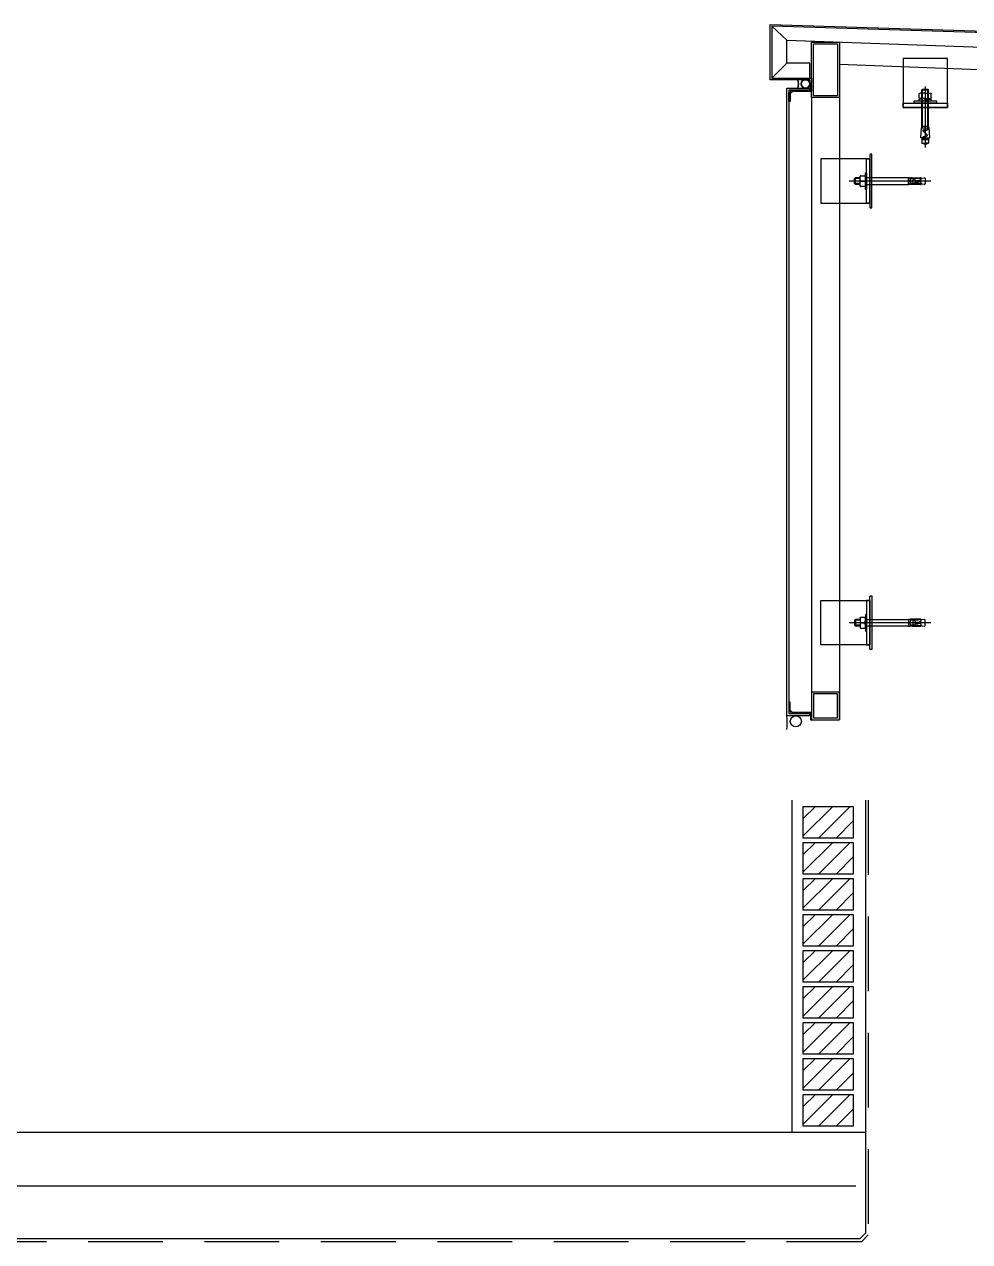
# Model space of a CAD drawing. Header units: millimetres. Extents: x 19868 to 801382, y -4805 to 85279.
# Drawn here: x 509213 to 510918, y 48182 to 50379 of the extents above; entities that cross this region are included whole.
import ezdxf

# ---------------------------------------------------------------- set-up
doc = ezdxf.new("R2010")
doc.units = ezdxf.units.MM
doc.header["$LTSCALE"] = 250
doc.linetypes.add('HID', pattern=[2.8, 1.8, -1])
for name, color, linetype in [('0-Sheet', 7, 'Continuous'), ('A-ETC-8', 8, 'Continuous'), ('A-FIN', 6, 'Continuous'), ('A-FIN-8', 8, 'Continuous'), ('A-FIN-9', 7, 'Continuous'), ('A-HAT', 252, 'Continuous'), ('A-HAT-WIREMESH', 9, 'g_mesh'), ('A-WALL', 3, 'Continuous'), ('A-WP', 1, 'HID')]:
    doc.layers.add(name, color=color, linetype=linetype)
doc.styles.add('Gdim', font='')
doc.styles.get('Gdim').set_extended_font_data('Dotum')
doc.linetypes.add('g_mesh', pattern='A,10,-0.8,["X",Gdim,S=0.6,R=0,X=-0.15,Y=-0.3],-0.8', length=11.6)

# ---------------------------------------------------------------- blocks, each defined once
blk = doc.blocks.new('A$C632c858f')
at = {"layer": 'A-ETC-8'}
blk.add_arc((-2.8, 0), 24, 341.8248, 18.1752, dxfattribs=at)
blk.add_ellipse((34, 0), major_axis=(7.59, 0), ratio=0.987937, dxfattribs=at)
blk = doc.blocks.new('A$Cae507117')
at = {"layer": 'A-ETC-8'}
for points in [[(-50, 0), (-50, -50), (0, -50), (0, 0)], [(-46.8, -3.2), (-46.8, -46.8), (-3.2, -46.8), (-3.2, -3.2)]]:
    blk.add_lwpolyline(points, close=True, dxfattribs=at)
blk = doc.blocks.new('너트 M12')
for p, q in [((-9, 0), (9, 0)), ((-9.5, -9), (-9.5, -0.5)), ((9, -9.5), (-9, -9.5)), ((0, -8.3), (0, -1.2)), ((9.5, -0.5), (9.5, -9))]:
    blk.add_line(p, q)
for centre, start, end in [((-9, -0.5), 90, 180), ((-9, -9), 180, 270), ((9, -0.5), 0, 90), ((9, -9), 270, 0)]:
    blk.add_arc(centre, 0.5, start, end)
at = {"extrusion": (0, 0, -1)}
for centre, major_axis, ratio, start_param, end_param in [((-4.8, -0.9), (-4.75, 0.31), 0.185359, -0.024388, 3.141593), ((4.8, -0.9), (4.75, 0.31), 0.185108, 3.141593, 6.30754), ((-4.8, -8.6), (4.75, 0.31), 0.187111, 0, 3.166211), ((4.8, -8.6), (-4.75, 0.31), 0.185991, 3.117121, 6.283185)]:
    blk.add_ellipse(centre, major_axis=major_axis, ratio=ratio, start_param=start_param, end_param=end_param, dxfattribs=at)
blk = doc.blocks.new('M12-STUD ANCHOR')
at = {"layer": 'A-ETC-8'}
for p, q in [((22.7, 48), (23.9, 49.2)), ((34.7, 48), (22.7, 48)), ((22.7, -20.8), (22.7, 48)), ((33.5, 49.2), (23.9, 49.2)), ((23.9, -20.8), (23.9, 49.2)), ((28.7, 54.2), (28.7, -55.8)), ((33.5, 49.2), (34.7, 48)), ((33.5, -20.8), (33.5, 49.2)), ((34.7, -20.8), (34.7, 48)), ((17.8, 33.7), (17.8, 40.7)), ((28.2, 30.2), (18, 31.2)), ((18, 28.2), (18, 31.2)), ((18, 31.2), (29.2, 31.2)), ((28.2, 27.2), (18, 28.2)), ((28.7, 42.2), (19.2, 42.2)), ((28.7, 32.2), (19.2, 32.2)), ((23.3, 33.7), (23.3, 40.7)), ((28.2, 27.2), (28.2, 30.2)), ((39.5, 28.2), (28.2, 28.2)), ((28.7, 42.2), (38.2, 42.2)), ((28.7, 32.2), (38.2, 32.2)), ((29.2, 29.2), (29.2, 32.2)), ((39.5, 31.2), (29.2, 32.2)), ((39.5, 28.2), (29.2, 29.2)), ((34.2, 33.7), (34.2, 40.7)), ((39.5, 28.2), (39.5, 31.2)), ((39.7, 33.7), (39.7, 40.7)), ((20.5, -38.8), (21.7, -20.8)), ((21.7, -20.8), (24.3, -20.8)), ((22.7, -18.4), (34.7, -18.4)), ((28.7, -20.8), (24.8, -20.8)), ((35.7, -20.8), (28.7, -20.8)), ((36.9, -38.8), (35.7, -20.8)), ((28.7, -38.8), (20.5, -38.8)), ((22.7, -38.8), (22.7, -48.4)), ((22.7, -41.2), (34.7, -41.2)), ((22.7, -42.4), (34.7, -42.4)), ((25.8, -32.3), (32, -26.1)), ((26.2, -32.6), (32.3, -26.5)), ((31.1, -35.9), (27.5, -35.9)), ((31.1, -36.4), (27.5, -36.4)), ((31.1, -38.8), (28.7, -38.8)), ((32.3, -38.8), (36.9, -38.8)), ((34.7, -38.8), (34.7, -48.4)), ((22.7, -48.4), (28.7, -48.4)), ((28.7, -50.8), (22.7, -48.4)), ((28.7, -50.8), (34.7, -48.4)), ((34.7, -48.4), (28.7, -48.4))]:
    blk.add_line(p, q, dxfattribs=at)
for centre, radius, start, end in [((19.2, 40.7), 1.47, 90, 180), ((19.2, 33.7), 1.47, 180, 270), ((21.8, 40.7), 1.47, 360, 90), ((21.8, 33.7), 1.47, 270, 360), ((24.7, 40.7), 1.47, 90, 180), ((24.7, 33.7), 1.47, 180, 270), ((32.8, 40.7), 1.47, 360, 90), ((32.8, 33.7), 1.47, 270, 360), ((35.7, 40.7), 1.47, 90, 180), ((35.7, 33.7), 1.47, 180, 270), ((38.2, 40.7), 1.47, 360, 90), ((38.2, 33.7), 1.47, 270, 360), ((27.7, -21.9), 3.6, 161.9622, 315), ((27.7, -21.9), 3.12, 159.0667, 315), ((27.5, -34), 2.4, 135, 270), ((27.5, -34), 1.92, 135, 270), ((31.1, -25.3), 1.68, 315, 135), ((31.1, -25.3), 1.2, 315, 135), ((31.1, -37.6), 1.68, 314.4153, 90), ((31.1, -37.6), 1.2, 270, 90)]:
    blk.add_arc(centre, radius, start, end, dxfattribs=at)
blk = doc.blocks.new('A$C7453124a')
at = {"layer": 'A-ETC-8'}
for points in [[(-40, 88.4), (40, 88.4), (40, 0), (-40, 0)], [(-40, 8), (-40, 0), (40, 0), (40, 8)], [(-20, 8), (20, 8), (20, 12), (-20, 12)]]:
    blk.add_lwpolyline(points, close=True, dxfattribs=at)
blk.add_blockref('M12-STUD ANCHOR', (-28.7, -16.2), dxfattribs=at)
blk = doc.blocks.new('A$C74a2a393')
at = {"layer": 'A-ETC-8'}
for points in [[(-50, -100), (-50, 0), (0, 0), (0, -100)], [(-46.8, -96.8), (-46.8, -3.2), (-3.2, -3.2), (-3.2, -96.8)]]:
    blk.add_lwpolyline(points, close=True, dxfattribs=at)
blk = doc.blocks.new('A$Cbf7c2b19')
at = {"layer": '0-Sheet'}
for p, q in [((0, 0, 0), (0, -280)), ((-3, -277), (-3, -2.9, 0)), ((-42, -253), (-42, -250)), ((-42, -250), (-30, -250)), ((-30, -253), (-42, -253)), ((-30, -280), (-30, -253)), ((-27, -250), (-27, -277)), ((0, -280), (-30, -280)), ((-27, -277), (-3, -277))]:
    blk.add_line(p, q, dxfattribs=at)
at = {"layer": 'A-ETC-8'}
for p, q in [((-600, -8.5), (-627, 17, 0)), ((-30, -29.1, 0), (-3, -3, 0)), ((-30, -29.1, 0), (-30, -250)), ((-627, -77), (-600, -50)), ((-558, -77), (-558, -50)), ((-80, -68.7, 0), (-505, -52.6, 0))]:
    blk.add_line(p, q, dxfattribs=at)
blk.add_lwpolyline([(-558, -50), (-600, -50), (-600, -8.5), (-30, -29.1)], dxfattribs=at)
at = {"layer": 'A-ETC-8', "elevation": 0}
blk.add_lwpolyline([(-50, -250), (-20, -250), (-20, -247), (-47, -247), (-47, -220), (-50, -220)], close=True, dxfattribs=at)
at = {"layer": 'A-ETC-8'}
blk.add_arc((-40, -343.7), 64.5, 81.0843, 98.9157, dxfattribs=at)
blk.add_ellipse((-40, -263.5), major_axis=(0, 10), ratio=0.999542, dxfattribs=at)
at = {"layer": 'A-FIN-9'}
for p, q in [((-630, -80), (-630, 20, 0)), ((-630, 20, 0), (0, 0, 0)), ((-3, -3, 0), (-627, 17, 0)), ((-627, 17, 0), (-627, -77)), ((-558, -80), (-630, -80)), ((-627, -77), (-555, -77)), ((-558, -87), (-558, -80)), ((-555, -87), (-558, -87)), ((-555, -77), (-555, -87))]:
    blk.add_line(p, q, dxfattribs=at)
at = {"layer": 'A-ETC-8'}
for name, p in [('A$C74a2a393', (-505, -11.9, 0)), ('A$Cae507117', (-30, -29.1, 0))]:
    blk.add_blockref(name, p, dxfattribs=at)
at = {"layer": 'A-ETC-8', "xscale": -1}
blk.add_blockref('A$C7453124a', (-350, -130), dxfattribs=at)
at = {"layer": 'A-ETC-8', "xscale": -1, "rotation": 180}
blk.add_blockref('A$C632c858f', (-600, -87.5), dxfattribs=at)

msp = doc.modelspace()

# ---------------------------------------------------------------- hatches: boundary and pattern name
at = {"layer": 'A-HAT', "lineweight": -3}
h = msp.add_hatch(dxfattribs=at)
h.set_pattern_fill('ANSI31', color=256, scale=7, style=0)
h.set_pattern_definition([(45, (424232.234, 51289.054), (-15.715448, 15.715448), [])])
h.paths.add_polyline_path([(510618.2, 48967.4), (510708.2, 48967.4), (510708.2, 48910.4), (510618.2, 48910.4)])
h = msp.add_hatch(dxfattribs=at)
h.set_pattern_fill('ANSI31', color=256, scale=7, style=0)
h.set_pattern_definition([(45, (424232.234, 51224.054), (-15.715448, 15.715448), [])])
h.paths.add_polyline_path([(510618.2, 48902.4), (510708.2, 48902.4), (510708.2, 48845.4), (510618.2, 48845.4)])
h = msp.add_hatch(dxfattribs=at)
h.set_pattern_fill('ANSI31', color=256, scale=7, style=0)
h.set_pattern_definition([(45, (424232.234, 51159.054), (-15.715448, 15.715448), [])])
h.paths.add_polyline_path([(510618.2, 48837.4), (510708.2, 48837.4), (510708.2, 48780.4), (510618.2, 48780.4)])
h = msp.add_hatch(dxfattribs=at)
h.set_pattern_fill('ANSI31', color=256, scale=7, style=0)
h.set_pattern_definition([(45, (424232.234, 51094.054), (-15.715448, 15.715448), [])])
h.paths.add_polyline_path([(510618.2, 48772.4), (510708.2, 48772.4), (510708.2, 48715.4), (510618.2, 48715.4)])
h = msp.add_hatch(dxfattribs=at)
h.set_pattern_fill('ANSI31', color=256, scale=7, style=0)
h.set_pattern_definition([(45, (424232.234, 51029.054), (-15.715448, 15.715448), [])])
h.paths.add_polyline_path([(510618.2, 48707.4), (510708.2, 48707.4), (510708.2, 48650.4), (510618.2, 48650.4)])
h = msp.add_hatch(dxfattribs=at)
h.set_pattern_fill('ANSI31', color=256, scale=7, style=0)
h.set_pattern_definition([(45, (424232.234, 50964.054), (-15.715448, 15.715448), [])])
h.paths.add_polyline_path([(510618.2, 48642.4), (510708.2, 48642.4), (510708.2, 48585.4), (510618.2, 48585.4)])
h = msp.add_hatch(dxfattribs=at)
h.set_pattern_fill('ANSI31', color=256, scale=7, style=0)
h.set_pattern_definition([(45, (424232.234, 50899.054), (-15.715448, 15.715448), [])])
h.paths.add_polyline_path([(510618.2, 48577.4), (510708.2, 48577.4), (510708.2, 48520.4), (510618.2, 48520.4)])
h = msp.add_hatch(dxfattribs=at)
h.set_pattern_fill('ANSI31', color=256, scale=7, style=0)
h.set_pattern_definition([(45, (424232.234, 50834.054), (-15.715448, 15.715448), [])])
h.paths.add_polyline_path([(510618.2, 48512.4), (510708.2, 48512.4), (510708.2, 48455.4), (510618.2, 48455.4)])
h = msp.add_hatch(dxfattribs=at)
h.set_pattern_fill('ANSI31', color=256, scale=7, style=0)
h.set_pattern_definition([(45, (424232.234, 50769.054), (-15.715448, 15.715448), [])])
h.paths.add_polyline_path([(510618.2, 48447.4), (510708.2, 48447.4), (510708.2, 48390.4), (510618.2, 48390.4)])

# ---------------------------------------------------------------- linework, layer by layer
at = {"layer": 'A-ETC-8'}
for p, q in [((510633.2, 50247), (510633.2, 49123.9)), ((510683.2, 50247), (510683.2, 49123.9)), ((510848.2, 50096), (510700.7, 50096)), ((510710.7, 50100.5), (510712.2, 50102)), ((510720.7, 50100.5), (510710.7, 50100.5)), ((510710.7, 50091.5), (510710.7, 50100.5)), ((510720.7, 50102), (510712.2, 50102)), ((510712.2, 50090), (510712.2, 50102)), ((510808.2, 50102), (510732.2, 50102)), ((510808.2, 50090), (510808.2, 50102)), ((510808.2, 50102), (510811.2, 50102)), ((510811.2, 50090), (510811.2, 50102)), ((510825.2, 50100.5), (510811.2, 50100.5)), ((510811.8, 50102.2), (510811.8, 50089.7)), ((510814.8, 50102.2), (510811.8, 50102.2)), ((510814.8, 50102.2), (510829.8, 50102.2)), ((510815.8, 50094), (510815.8, 50098)), ((510819.8, 50097.5), (510819.8, 50098)), ((510819.8, 50094), (510819.8, 50094.5)), ((510820.3, 50097), (510826.9, 50097)), ((510820.3, 50095), (510826.9, 50095)), ((510825.2, 50100.5), (510836.2, 50102)), ((510830.3, 50098.7), (510828.5, 50097.5)), ((510830.3, 50093.3), (510828.5, 50094.5)), ((510830.8, 50101.2), (510830.8, 50099.5)), ((510830.8, 50092.4), (510830.8, 50090.7)), ((510836.2, 50102), (510836.7, 50102)), ((510838.2, 50100.5), (510838.2, 50091.5)), ((510720.9, 50091.5), (510710.7, 50091.5)), ((510710.7, 50091.5), (510712.2, 50090)), ((510720.8, 50090), (510712.2, 50090)), ((510732.2, 50090), (510808.2, 50090)), ((510811.2, 50090), (510808.2, 50090)), ((510825.2, 50091.5), (510811.2, 50091.5)), ((510814.8, 50089.7), (510811.8, 50089.7)), ((510829.8, 50089.7), (510814.8, 50089.7)), ((510836.2, 50090), (510825.2, 50091.5)), ((510836.7, 50090), (510836.2, 50090)), ((510710.7, 49303.4), (510712.2, 49304.9)), ((510720.9, 49303.4), (510710.7, 49303.4)), ((510710.7, 49303.4), (510710.7, 49294.4)), ((510720.8, 49304.9), (510712.2, 49304.9)), ((510712.2, 49304.9), (510712.2, 49292.9)), ((510732.2, 49304.9), (510808.2, 49304.9)), ((510808.2, 49304.9), (510808.2, 49292.9)), ((510811.2, 49304.9), (510808.2, 49304.9)), ((510811.2, 49304.9), (510811.2, 49292.9)), ((510825.2, 49303.4), (510811.2, 49303.4)), ((510811.8, 49292.7), (510811.8, 49305.2)), ((510814.8, 49305.2), (510811.8, 49305.2)), ((510829.8, 49305.2), (510814.8, 49305.2)), ((510815.8, 49300.9), (510815.8, 49296.9)), ((510819.8, 49300.9), (510819.8, 49300.4)), ((510836.2, 49304.9), (510825.2, 49303.4)), ((510830.3, 49301.6), (510828.5, 49300.4)), ((510830.8, 49302.5), (510830.8, 49304.2)), ((510836.7, 49304.9), (510836.2, 49304.9)), ((510838.2, 49294.4), (510838.2, 49303.4)), ((510848.2, 49298.9), (510700.7, 49298.9)), ((510720.7, 49294.4), (510710.7, 49294.4)), ((510710.7, 49294.4), (510712.2, 49292.9)), ((510720.7, 49292.9), (510712.2, 49292.9)), ((510808.2, 49292.9), (510732.2, 49292.9)), ((510808.2, 49292.9), (510811.2, 49292.9)), ((510825.2, 49294.4), (510811.2, 49294.4)), ((510814.8, 49292.7), (510811.8, 49292.7)), ((510814.8, 49292.7), (510829.8, 49292.7)), ((510819.8, 49297.4), (510819.8, 49296.9)), ((510820.3, 49299.9), (510826.9, 49299.9)), ((510820.3, 49297.9), (510826.9, 49297.9)), ((510825.2, 49294.4), (510836.2, 49292.9)), ((510830.3, 49296.2), (510828.5, 49297.4)), ((510830.8, 49293.7), (510830.8, 49295.4)), ((510836.2, 49292.9), (510836.7, 49292.9))]:
    msp.add_line(p, q, dxfattribs=at)
for points in [[(510596.2, 50259.9), (510631.2, 50259.9), (510631.2, 50271), (510633.2, 50271), (510633.2, 50257.9), (510597.9, 50257.9, -0.226541), (510594.2, 50254.3), (510594.2, 50239.6), (510592.2, 50239.6), (510592.2, 50255.9, 0.414214)], [(510738.2, 50143.5), (510738.2, 50048.5, 0.414214), (510739.2, 50047.5), (510741.7, 50047.5), (510741.7, 50144.5), (510739.2, 50144.5, 0.414214)], [(510738.2, 49251.4), (510738.2, 49346.4, -0.414214), (510739.2, 49347.4), (510741.7, 49347.4), (510741.7, 49250.4), (510739.2, 49250.4, -0.414214)], [(510596.2, 49134.9), (510631.2, 49134.9), (510631.2, 49123.9), (510633.2, 49123.9), (510633.2, 49136.9), (510597.9, 49136.9, 0.226541), (510594.2, 49140.6), (510594.2, 49155.3), (510592.2, 49155.3), (510592.2, 49138.9, -0.414214)]]:
    msp.add_lwpolyline(points, format="xyb", close=True, dxfattribs=at)
for points in [[(510649.7, 50056), (510738.2, 50056), (510738.2, 50136), (510649.7, 50136)], [(510738.2, 50056), (510732.2, 50056), (510732.2, 50136), (510738.2, 50136)], [(510732.2, 50111), (510732.2, 50081), (510730.2, 50081), (510730.2, 50111)], [(510649.7, 49338.9), (510738.2, 49338.9), (510738.2, 49258.9), (510649.7, 49258.9)], [(510738.2, 49338.9), (510732.2, 49338.9), (510732.2, 49258.9), (510738.2, 49258.9)], [(510732.2, 49283.9), (510732.2, 49313.9), (510730.2, 49313.9), (510730.2, 49283.9)]]:
    msp.add_lwpolyline(points, close=True, dxfattribs=at)
for centre, radius, start, end in [((510817.8, 50098), 2, 90, 180), ((510817.8, 50094), 2, 180, 270), ((510817.8, 50098), 2, 0, 90), ((510817.8, 50094), 2, 270, 0), ((510820.3, 50097.5), 0.5, 180, 270), ((510820.3, 50094.5), 0.5, 90, 180), ((510826.9, 50100), 3, 270, 303.6901), ((510826.9, 50092), 3, 56.3099, 90), ((510829.8, 50101.2), 1, 0, 90), ((510829.8, 50099.5), 1, 303.6901, 0), ((510829.8, 50092.4), 1, 0, 56.3099), ((510836.7, 50100.5), 1.5, 0, 90), ((510829.8, 50090.7), 1, 270, 0), ((510836.7, 50091.5), 1.5, 270, 0), ((510817.8, 49300.9), 2, 90, 180), ((510817.8, 49300.9), 2, 0, 90), ((510829.8, 49304.2), 1, 0, 90), ((510829.8, 49302.5), 1, 303.6901, 0), ((510836.7, 49303.4), 1.5, 0, 90), ((510817.8, 49296.9), 2, 180, 270), ((510817.8, 49296.9), 2, 270, 0), ((510820.3, 49300.4), 0.5, 180, 270), ((510820.3, 49297.4), 0.5, 90, 180), ((510826.9, 49302.9), 3, 270, 303.6901), ((510826.9, 49294.9), 3, 56.3099, 90), ((510829.8, 49293.7), 1, 270, 0), ((510829.8, 49295.4), 1, 0, 56.3099), ((510836.7, 49294.4), 1.5, 270, 0), ((510495.6, 49118.7), 93.4, 352.4646, 7.5354)]:
    msp.add_arc(centre, radius, start, end, dxfattribs=at)
msp.add_ellipse((510604.7, 49120.9), major_axis=(10, 0), ratio=0.999542, dxfattribs=at)
at = {"layer": 'A-FIN'}
for p, q in [((510598.2, 48378.9), (510598.2, 48978.9)), ((510730.2, 48378.9), (508556.2, 48378.9))]:
    msp.add_line(p, q, dxfattribs=at)
msp.add_lwpolyline([(510629.2, 49134.9), (510629.2, 49130.9), (510588.2, 49130.9), (510588.2, 50263.9), (510629.2, 50263.9), (510629.2, 50259.9), (510592.2, 50259.9), (510592.2, 49134.9), (510629.2, 49134.9)], close=True, dxfattribs=at)
at = {"layer": 'A-FIN-8'}
for p, q in [((510730.2, 48978.9), (510730.2, 48197.1)), ((510720, 48186.9), (508056.4, 48186.9)), ((510720, 48186.9), (510730.2, 48197.1))]:
    msp.add_line(p, q, dxfattribs=at)
at = {"layer": 'A-HAT-WIREMESH', "ltscale": 0.6}
msp.add_line((508046.2, 48282.9), (510712.9, 48282.9), dxfattribs=at)
at = {"layer": 'A-WALL'}
for points in [[(510708.2, 48967.4), (510708.2, 48910.4), (510618.2, 48910.4), (510618.2, 48967.4)], [(510708.2, 48902.4), (510708.2, 48845.4), (510618.2, 48845.4), (510618.2, 48902.4)], [(510708.2, 48837.4), (510708.2, 48780.4), (510618.2, 48780.4), (510618.2, 48837.4)], [(510708.2, 48772.4), (510708.2, 48715.4), (510618.2, 48715.4), (510618.2, 48772.4)], [(510708.2, 48707.4), (510708.2, 48650.4), (510618.2, 48650.4), (510618.2, 48707.4)], [(510708.2, 48642.4), (510708.2, 48585.4), (510618.2, 48585.4), (510618.2, 48642.4)], [(510708.2, 48577.4), (510708.2, 48520.4), (510618.2, 48520.4), (510618.2, 48577.4)], [(510708.2, 48512.4), (510708.2, 48455.4), (510618.2, 48455.4), (510618.2, 48512.4)], [(510708.2, 48447.4), (510708.2, 48390.4), (510618.2, 48390.4), (510618.2, 48447.4)]]:
    msp.add_lwpolyline(points, close=True, dxfattribs=at)
at = {"layer": 'A-WP', "ltscale": 0.3}
for p, q in [((510735.2, 48978.9), (510735.2, 48194.1)), ((510723.1, 48181.9), (508053.4, 48181.9)), ((510723.1, 48181.9), (510735.2, 48194.1))]:
    msp.add_line(p, q, dxfattribs=at)

# ---------------------------------------------------------------- block references
at = {"layer": '0-Sheet'}
msp.add_blockref('A$Cbf7c2b19', (511188.2, 50358.9), dxfattribs=at)
at = {"layer": 'A-ETC-8'}
for name, p in [('A$C632c858f', (510588.2, 50271.4)), ('A$Cae507117', (510683.2, 49173.9))]:
    msp.add_blockref(name, p, dxfattribs=at)
at = {"layer": 'A-ETC-8', "rotation": 270}
msp.add_blockref('너트 M12', (510730.2, 50096), dxfattribs=at)
at = {"layer": 'A-ETC-8', "xscale": -1, "rotation": 270}
msp.add_blockref('너트 M12', (510730.2, 49298.9), dxfattribs=at)

doc.saveas('drawing.dxf')
